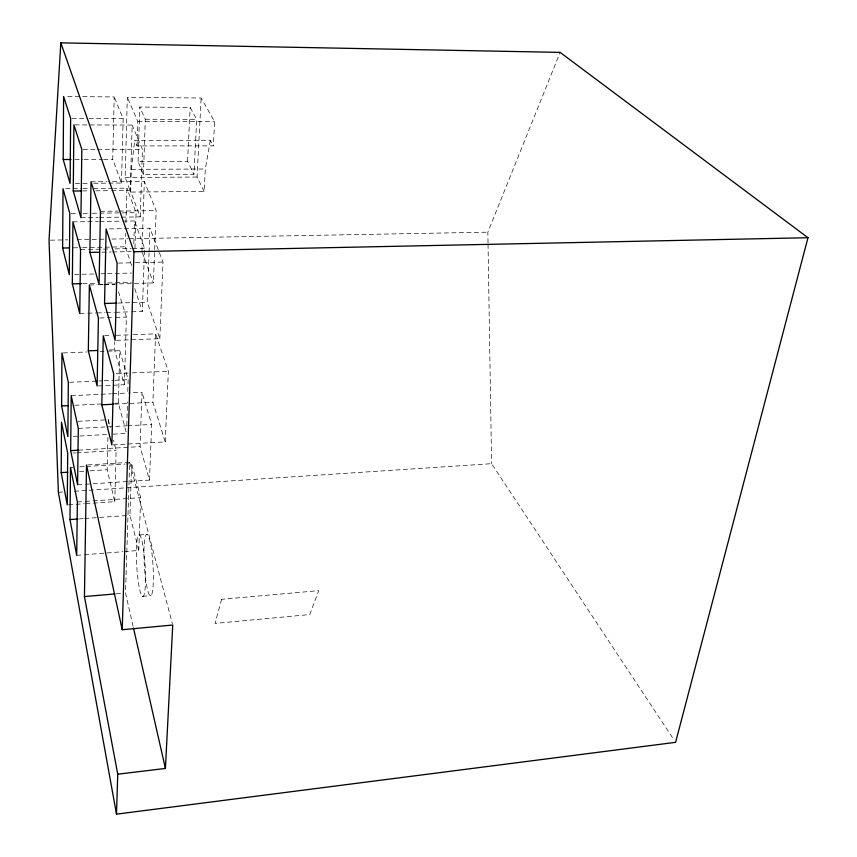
<?xml version="1.0" encoding="UTF-8"?>
<svg xmlns="http://www.w3.org/2000/svg" width="857" height="857" viewBox="0 0 857 857"><rect width="100%" height="100%" fill="white"/><g stroke="black" fill="none" stroke-linecap="round" stroke-linejoin="round"><path stroke-width="0.64" stroke-dasharray="4.29 3.21" d="M93.799 183.259L121.48 183.044L112.749 159.359L114.185 96.937L64.95 96.498M85.721 503.648L114.763 501.656L107.168 469.754L107.971 435.538M108.25 423.69L108.346 419.748L75.823 421.462M98.416 385.929L124.415 384.718L114.538 349.795L114.731 341.772M121.48 183.044L123.162 118.662L114.185 96.937M114.763 501.656L116.134 450.493L113.531 440.241M113.199 434.156L126.536 433.417L118.362 403.122L119.787 350.674L105.325 351.252M210.297 140.366L205.348 169L204.127 191.39L130.639 192.075L125.143 177.506L127.329 97.366L201.138 98.019L214.668 121.715L213.307 145.883L137.066 145.915L134.731 140.312L210.297 140.366L213.307 145.883M131.646 265.499L125.283 246.795L125.658 233.468M125.947 222.809L126.922 188.176L113.606 188.283M124.415 384.718L126.386 317.122L117.752 289.334M121.79 217.153L140.227 216.885L130.253 190.5L132.16 125.079L73.906 124.876M130.639 192.075L131.303 169.365L134.731 140.312M126.772 425.543L127.489 401.954M127.811 391.467L128.164 379.662L119.787 350.674M133.81 243.624L134.517 220.956L122.465 221.138M137.066 145.915L137.827 121.394L127.329 97.366M134.967 248.059L136.081 212.654L126.922 188.176M138.084 161.512L139.798 107.061L190.168 107.414L196.703 119.466L193.939 174.325L143.44 174.624L138.084 161.512L187.576 161.341L193.939 174.325M87.832 464.912L129.675 462.352L125.508 593.033L133.199 626.81M124.244 551.597L138.77 550.462L129.964 515.293L131.646 463.669L126.333 464.001M140.227 216.885L142.444 149.322L132.16 125.079M143.44 174.624L145.294 119.23L139.798 107.061M141.962 251.347L144.33 181.438L108.336 181.705M131.699 311.787L142.358 311.445L144.544 248.284L134.517 220.956M85.582 484.237L149.472 480.091L140.066 446.593L141.994 392.313L128.636 392.956M116.456 340.325L159.841 338.697L147.265 302.167L149.032 253.318M149.086 252.001L149.943 228.23L108.785 228.905M138.77 550.462L140.698 497.649L131.646 463.669M104.372 284.256L153.392 282.939L156.156 210.597L144.33 181.438M149.472 480.091L151.668 424.44L141.994 392.313M113.188 444.89L165.208 441.891L152.9 402.254L155.61 333.855L133.36 334.669M159.841 338.697L163.001 262.06L149.943 228.23M165.208 441.891L168.368 371.263L155.61 333.855M187.576 161.341L190.168 107.414M204.127 191.39L197.067 177.045L201.138 98.019M488.019 242.885L487.847 232.183L560.114 52.384M142.273 596.376A30.927 4.178 86.5 0 0 144.062 553.622A30.927 4.178 86.5 0 0 136.467 547.205A30.927 4.178 86.5 0 0 142.273 596.376L151.132 595.615M116.241 593.826L121.533 593.376M76.701 555.325L83.3 554.811M84.629 554.704L122.926 551.704M139.412 534.972L147.136 534.382M79.326 518.903L83.322 518.614M84.65 518.517L129.964 515.293M77.376 501.956L83.965 501.516M85.293 501.42L91.881 500.97M93.209 500.884L140.698 497.649M68.571 504.827L84.404 503.745M77.591 484.751L84.243 484.323M58.372 492.304L63.707 491.95M74.366 491.243L125.026 487.901M126.354 487.804L491.586 463.68L674.127 740.105M70.51 467.429L73.166 467.269M79.819 466.861L85.132 466.529M86.461 466.454L125.004 464.087M79.583 471.479L84.832 471.146M90.092 470.825L107.168 469.754M78.683 450.171L140.066 446.593M72.941 453.032L75.555 452.882M76.862 452.807L116.134 450.493M73.188 436.384L78.523 436.084M79.851 436.009L106.525 434.52M78.298 428.414L126.322 425.822M127.661 425.747L151.668 424.44M74.816 405.286L101.212 403.979M114.399 403.326L118.362 403.122M114.913 404.15L152.9 402.254M71.217 395.709L111.281 393.792M112.621 393.727L127.307 393.02M69.653 382.318L97.58 381.054M98.909 380.99L102.904 380.808M104.233 380.754L113.542 380.326M114.87 380.272L128.164 379.662M116.316 373.556L130.992 372.913M132.332 372.849L168.368 371.263M109.289 349.999L114.538 349.795M63.279 352.923L86.932 351.981M100.076 351.456L104.018 351.306M104.575 335.73L111.121 335.483M116.359 335.291L132.053 334.723M99.755 318.011L114.399 317.518M115.727 317.476L126.386 317.122M79.755 313.469L86.407 313.255M87.746 313.212L95.738 312.955M97.066 312.912L105.057 312.655M106.397 312.612L114.388 312.344M115.716 312.302L130.371 311.83M117.891 303.067L147.265 302.167M82.818 283.603L95.92 283.249M107.714 282.939L114.27 282.767M115.577 282.724L131.314 282.307M100.398 284.363L103.044 284.299M89.374 284.995L97.034 284.792M98.309 284.76L103.418 284.62M104.693 284.588L114.913 284.31M74.57 274.454L94.441 273.961M101.072 273.801L106.364 273.672M107.693 273.64L131.539 273.04M118.405 263.088L134.153 262.724M135.46 262.692L163.001 262.06M73.306 247.823L81.297 247.662M82.626 247.63L125.283 246.795M80.558 249.569L87.221 249.441M88.56 249.408L109.889 248.98M115.213 248.873L131.217 248.551M132.546 248.53L144.544 248.284M101.908 252.183L111.249 251.99M112.588 251.958L131.282 251.572M50.37 240.174L67.767 239.853M77.13 239.692L103.89 239.199M111.913 239.049L127.972 238.76M129.311 238.739L487.847 232.183M72.941 221.877L98.373 221.502M99.712 221.481L121.126 221.16M100.473 211.315L117.709 211.101M119.037 211.079L156.156 210.597M71.142 213.522L77.762 213.436M83.065 213.361L91.024 213.254M92.342 213.243L136.081 212.654M80.954 217.732L98.084 217.485M99.401 217.464L120.473 217.164M65.678 188.701L81.661 188.561M82.99 188.551L88.314 188.497M93.638 188.454L112.278 188.294M82.529 190.929L89.16 190.865M95.78 190.811L110.36 190.672M111.689 190.661L130.253 190.5M125.143 177.506L197.067 177.045M91.003 181.834L107.007 181.716M75.352 183.398L88.528 183.302M131.303 169.365L205.348 169M74.945 159.477L82.765 159.456M84.072 159.445L102.326 159.391M103.622 159.391L112.749 159.359M83.14 149.397L96.316 149.375M97.634 149.375L142.444 149.322M71.967 118.416L87.714 118.491M89.032 118.502L123.162 118.662M145.294 119.23L196.703 119.466M137.827 121.394L214.668 121.715M142.401 252.569L153.392 282.939M134.731 288.616L142.358 311.445M129.675 462.352L172.396 623.735M108.346 419.748L110.296 427.429M488.04 244.224L491.586 463.68M221.609 599.3L215.043 623.425L309.773 614.544L318.74 590.644L221.609 599.3M144.072 546.627A30.873 4.328 86.5 0 0 149.996 595.701A30.873 4.328 86.5 0 0 151.914 552.99A30.873 4.328 86.5 0 0 144.072 546.627"/><path stroke-width="1.29" d="M61.19 472.625L61.522 422.212L67.703 453.342L67.253 504.912L61.19 472.625L67.757 472.218M61.618 405.95L61.961 352.966L68.324 382.383L67.853 436.674L61.618 405.95L68.217 405.618M62.636 248.027L63.022 188.722L69.813 213.532L69.278 274.594L62.636 248.027L69.299 247.898M63.204 159.509L63.611 96.487L70.649 118.405L70.081 183.441L63.204 159.509L71.035 159.488M69.995 519.567L70.51 467.429L77.376 501.956L76.701 555.325L69.995 519.567L77.987 518.999M70.681 450.643L71.217 395.709L78.298 428.414L77.591 484.751L70.681 450.643L78.683 450.171M72.331 283.881L72.941 221.877L80.558 249.569L79.755 313.469L72.331 283.881L81.501 283.635M73.252 191.015L73.906 124.876L81.822 149.397L80.954 217.732L73.252 191.015L81.201 190.94M117.741 774.203L84.436 596.568L86.525 464.987L122.23 629.734L172.739 625.021L165.422 768.44L117.741 774.203L116.498 814.15L675.595 742.333L807.969 237.721L560.114 52.384L60.815 42.85L49.031 240.196L58.372 492.304L116.498 814.15M88.325 350.834L89.374 284.995L98.416 318.054L97.12 385.982L88.325 350.834L97.505 350.47M89.889 252.429L91.003 181.834L100.473 211.315L99.069 284.406L89.889 252.429L99.23 252.237M101.812 404.804L103.269 335.773L113.649 373.673L111.86 444.976L101.812 404.804L113.606 404.215M104.543 303.474L106.129 228.948L117.098 263.11L115.138 340.379L104.543 303.474L116.563 303.11M122.23 629.734L133.971 251.733L60.815 42.85M84.436 596.568L114.913 593.944M133.971 251.733L807.969 237.721M133.499 628.106L165.422 768.44"/></g></svg>
